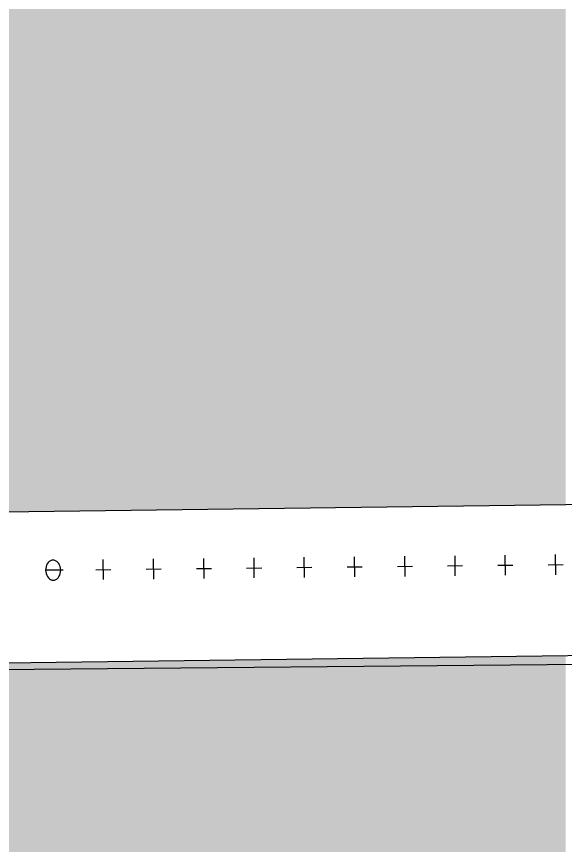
# Model space of a CAD drawing. Header units: millimetres. Extents: x -284281 to 1648660, y -821378 to -151356.
# Drawn here: x 393002 to 394092, y -272172 to -270525 of the extents above; entities that cross this region are included whole.
import ezdxf

# ---------------------------------------------------------------- set-up
doc = ezdxf.new("R2010")
doc.units = ezdxf.units.MM
doc.header["$MEASUREMENT"] = 0
doc.set_wipeout_variables(frame=1)
doc.linetypes.add('Points tirets', pattern=[335.138881, 176.388884, -88.194442, 0, -70.555556])
doc.linetypes.add('Wipeout_Contour', pattern=[1000, 0, -1000])
for name, color, linetype in [('Cotations - 1_100', 7, 'Continuous'), ('Divers - Dessin général', 7, 'Continuous'), ('Sols_ Dalles', 7, 'Continuous'), ('TopoAlt', 7, 'Continuous')]:
    doc.layers.add(name, color=color, linetype=linetype)
doc.styles.add('STYLE_GENERE_2', font='arial.ttf')
doc.dimstyles.new('STYLE_GENERE__2', dxfattribs={"dimtxt": 250, "dimasz": 190, "dimexe": 0.18, "dimexo": 0.0625, "dimgap": 0, "dimtad": 1, "dimlfac": 0.001, "dimzin": 0, "dimdsep": 46, "dimtxsty": 'STYLE_GENERE_2', "dimblk": 'ARROWHEAD_6', "dimblk1": 'ARROWHEAD_6', "dimblk2": 'ARROWHEAD_6', "dimcen": 0.09, "dimse1": 1, "dimse2": 1, "dimclrd": 7, "dimclre": 7, "dimclrt": 7, "dimazin": 0, "dimtfac": 1, "dimtdec": 4, "dimtmove": 0, "dimatfit": 3, "dimfxl": 1, "dimtolj": 1, "dimtzin": 0, "dimarcsym": 0})

# ---------------------------------------------------------------- blocks, each defined once
blk = doc.blocks.new('Dalle_58_2', base_point=(394016.5, -265609.8))
at = {"layer": 'Sols_ Dalles', "linetype": 'Continuous', "lineweight": 0, "true_color": 0x2e271c}
blk.add_hatch(color=250, dxfattribs=at).paths.add_polyline_path([(394016.5, -265609.8, 0.414214), (392016.5, -267609.8), (392016.5, -273599, 0.415791), (394027.3, -275599), (413577.4, -275451.7, 0.414214), (415566.6, -273441), (415555.7, -271418.8, -0.001346), (415555.7, -271408), (415555.7, -267609.8), (415555.7, -267109.8, 0.414214), (414055.7, -265609.8), (409094.2, -265609.8), (409094.2, -270609.8), (409270.7, -270609.8), (409270.7, -267596.8), (414270.7, -267563.7), (414270.7, -271408), (414270.7, -271408, 0.001346), (414270.7, -271425.7), (414270.6, -271425.7), (414281.5, -273450.5), (394094.2, -273590.2), (394094.2, -271810.1), (394094.2, -270609.8), (394094.2, -265609.8)])
blk = doc.blocks.new('Mur_327_2', base_point=(392571, -271816.1))
at = {"color": 254, "linetype": 'Wipeout_Contour', "lineweight": 0, "ltscale": 1937003.522466897}
blk.add_wipeout([(392571, -271816.1), (409262.6, -271598.6), (409258.7, -271298.7), (392567.1, -271516.1)], dxfattribs=at).dxf.layer = 'TopoAlt'
at = {"layer": 'TopoAlt', "color": 190, "linetype": 'Continuous', "lineweight": 5, "true_color": 0x8002ff, "flags": 128}
for points in [[(409258.7, -271298.7), (392567.1, -271516.1)], [(392571, -271816.1), (409262.6, -271598.6)]]:
    blk.add_lwpolyline(points, dxfattribs=at)
blk = doc.blocks.new('Garde-corps_10_2')
at = {"color": 7, "linetype": 'Continuous', "lineweight": 5}
for p, q in [((393174.7, -271645.2), (393174.2, -271605.2)), ((393274.6, -271644.1), (393274.2, -271604.1)), ((393374.6, -271643), (393374.2, -271603)), ((393474.6, -271641.9), (393474.1, -271601.9)), ((393574.5, -271640.8), (393574.1, -271600.8)), ((393674.5, -271639.7), (393674.1, -271599.8)), ((393774.5, -271638.7), (393774.1, -271598.7)), ((393874.5, -271637.6), (393874, -271597.6)), ((393974.4, -271636.5), (393974, -271596.5)), ((394074.4, -271635.4), (394074, -271595.4)), ((393359.4, -271623.2), (393389.4, -271622.9)), ((393459.4, -271622.1), (393489.4, -271621.8)), ((393559.3, -271621), (393589.3, -271620.7)), ((393659.3, -271619.9), (393689.3, -271619.6)), ((393759.3, -271618.8), (393789.3, -271618.5)), ((393859.2, -271617.7), (393889.2, -271617.4)), ((393959.2, -271616.6), (393989.2, -271616.3)), ((394059.2, -271615.5), (394089.2, -271615.2)), ((393159.4, -271625.4), (393189.4, -271625.1)), ((393259.4, -271624.3), (393289.4, -271624))]:
    blk.add_line(p, q, dxfattribs=at)
at = {"color": 7, "linetype": 'Points tirets', "lineweight": 5}
blk.add_line((393094.5, -271626.1), (393059.5, -271626.5), dxfattribs=at)
at = {"color": 7, "linetype": 'Continuous', "lineweight": 5, "flags": 128}
blk.add_lwpolyline([(393074.2, -271606.3), (393071.6, -271606.7), (393069.1, -271607.6), (393066.8, -271609.1), (393064.7, -271611.1), (393062.8, -271613.6), (393061.4, -271616.5), (393060.3, -271619.6), (393059.7, -271623), (393059.5, -271626.5), (393059.7, -271630), (393060.4, -271633.3), (393061.6, -271636.5), (393063.1, -271639.3), (393065, -271641.8), (393067.2, -271643.7), (393069.5, -271645.2), (393072.1, -271646.1), (393074.7, -271646.3), (393077.3, -271646), (393079.8, -271645.1), (393082.2, -271643.6), (393084.3, -271641.5), (393086.1, -271639.1), (393087.6, -271636.2), (393088.6, -271633), (393089.3, -271629.6), (393089.5, -271626.2), (393089.2, -271622.7), (393088.5, -271619.3), (393087.3, -271616.2), (393085.8, -271613.4), (393083.9, -271610.9), (393081.8, -271608.9), (393079.4, -271607.5), (393076.8, -271606.6)], close=True, dxfattribs=at)
blk = doc.blocks.new('*D1078')
at = {"layer": 'Cotations - 1_100', "color": 7, "linetype": 'Continuous', "lineweight": 5, "transparency": 16777216}
for p, q in [((389288.1, -259410.6), (389288.1, -259260.6)), ((389388.1, -259510.6), (389188.1, -259310.6)), ((389475.6, -259410.6), (389100.6, -259410.6)), ((389288.1, -271829.4), (389288.1, -259410.6)), ((389188.1, -271729.4), (389388.1, -271929.4)), ((389475.6, -271829.4), (389100.6, -271829.4)), ((389288.1, -271979.4), (389288.1, -271829.4))]:
    blk.add_line(p, q, dxfattribs=at)
at = {"layer": 'Cotations - 1_100', "color": 7, "lineweight": 5, "transparency": 16777216, "insert": (389238.1, -266047.4), "char_height": 250, "attachment_point": 7, "rotation": 90, "style": 'STYLE_GENERE_2'}
blk.add_mtext('\\A1;{\\pql;\\fArial|b0|i0|c0|p38;12,42}', dxfattribs=at)
blk = doc.blocks.new('ARROWHEAD_6')
at = {"color": 0, "linetype": 'Continuous', "lineweight": 0}
for p, q in [((-0.5, -0.5), (0.5, 0.5)), ((0, 0), (-1, 0))]:
    blk.add_line(p, q, dxfattribs=at)

msp = doc.modelspace()

# ---------------------------------------------------------------- block references
at = {"layer": 'Sols_ Dalles', "color": 250, "linetype": 'Continuous', "lineweight": 5, "true_color": 0x1f1f1f}
msp.add_blockref('Dalle_58_2', (394016.50512, -265609.82626), dxfattribs=at)

# ---------------------------------------------------------------- next in the draw order: block references
at = {"layer": 'TopoAlt', "color": 211, "lineweight": 5, "true_color": 0xfe55ff}
msp.add_blockref('Mur_327_2', (392570.97661, -271816.12119), dxfattribs=at)

# ---------------------------------------------------------------- next in the draw order: linework, layer by layer
at = {"layer": 'Divers - Dessin général', "color": 14, "linetype": 'Continuous', "lineweight": 5, "true_color": 0x990000}
msp.add_lwpolyline([(472905.19537, -163437.63526), (472885.81291, -271067.6377), (371555.90712, -272027.63374), (371538.53709, -197317.63509), (371535.19488, -163437.63526)], close=True, dxfattribs=at)

# ---------------------------------------------------------------- next in the draw order: block references
at = {"color": 7, "linetype": 'Continuous', "lineweight": 5}
msp.add_blockref('Garde-corps_10_2', (0, 0), dxfattribs=at)

# ---------------------------------------------------------------- next in the draw order: dimensions: what is measured, and where the dimension line sits
at = {"layer": 'Cotations - 1_100', "color": 7, "linetype": 'Continuous', "lineweight": 5}
dim = msp.add_linear_dim(base=(389288.09851, -259410.57129), p1=(392476.64459, -271829.4314), p2=(414074.56106, -259410.57129), angle=90, dimstyle='STYLE_GENERE__2', dxfattribs=at)
dim.commit()
dim.dimension.update_dxf_attribs({"geometry": '*D1078', "text_midpoint": (389113.09851, -265627.42888), "dimtype": 160, "text_rotation": 90})

doc.saveas('drawing.dxf')
